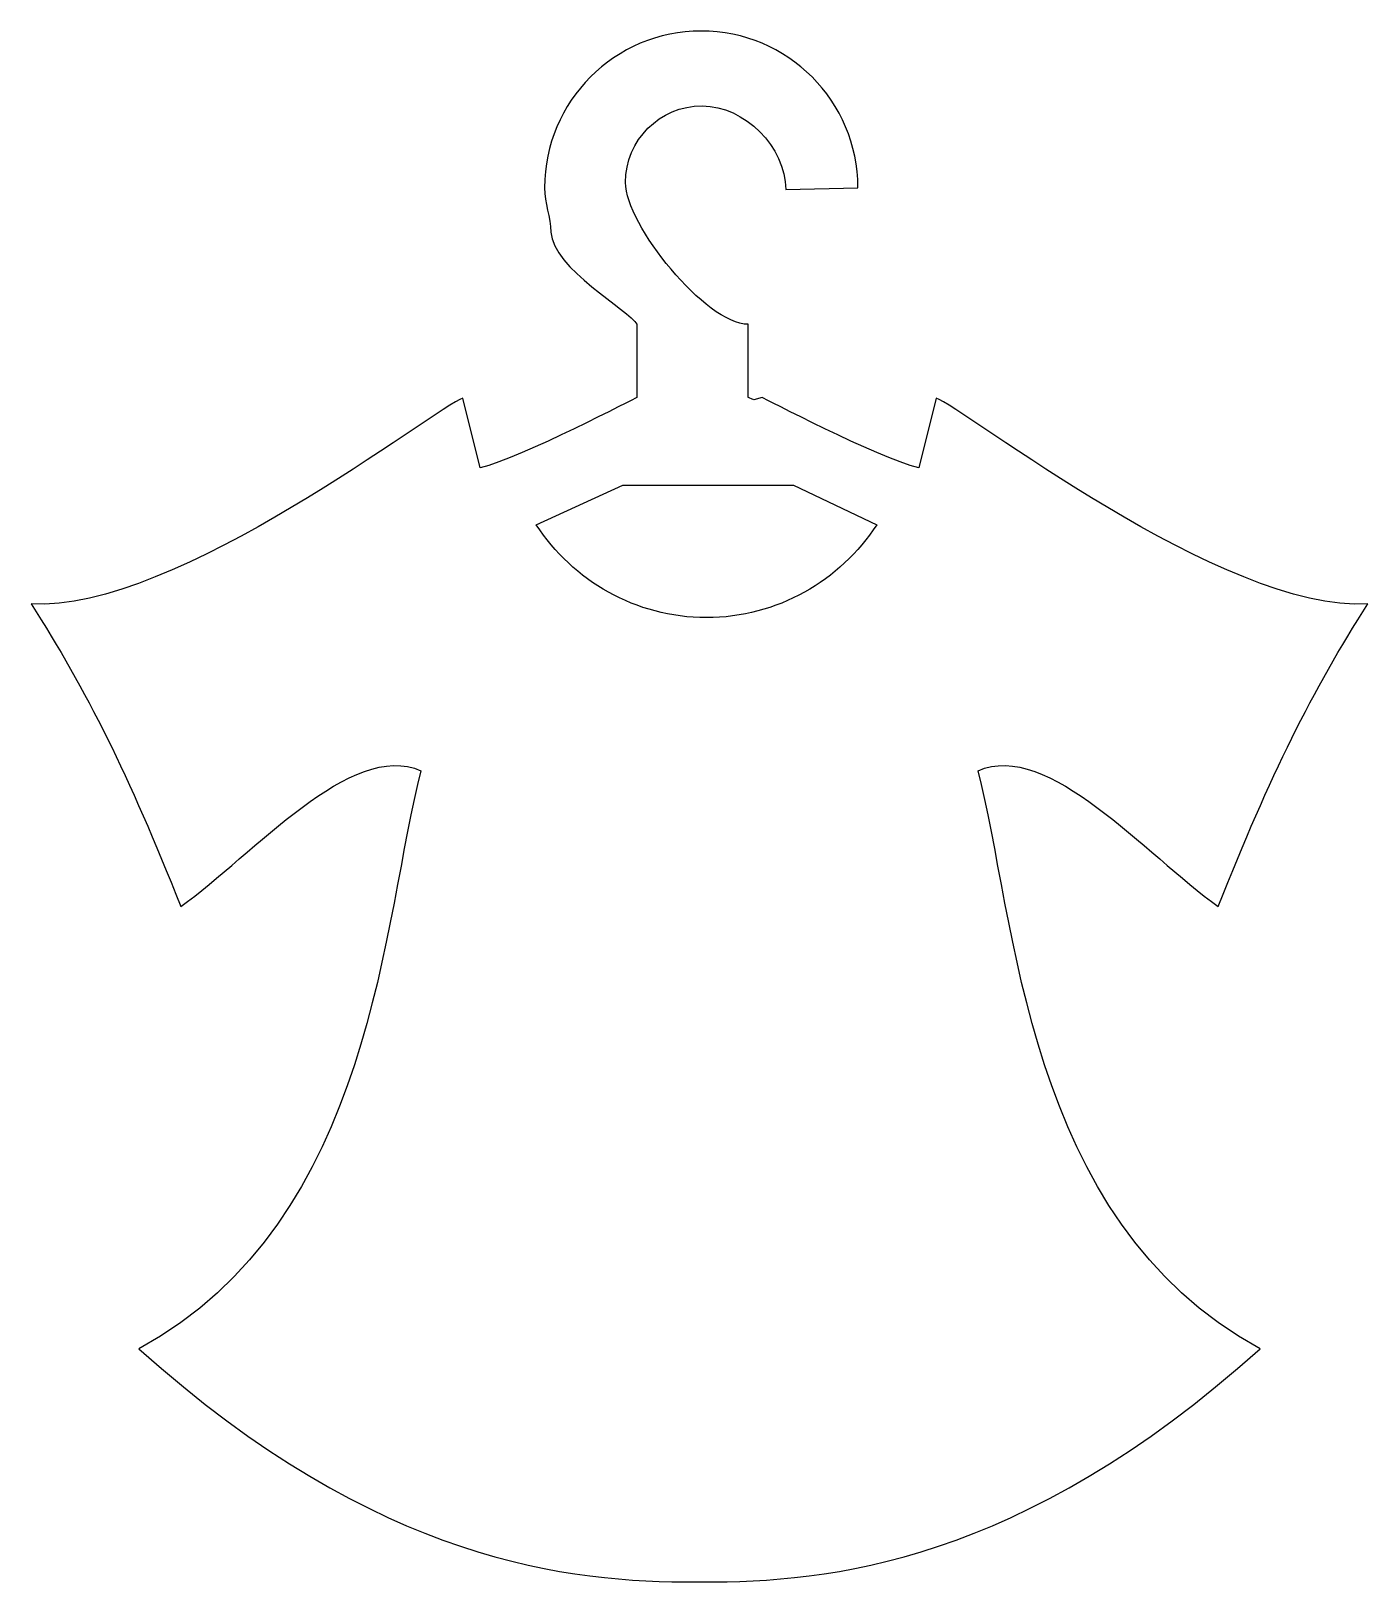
# Model space of a CAD drawing. Header units: centimetres. Extents: x -7.4 to 7.4, y -8.6 to 8.6.
import ezdxf

# ---------------------------------------------------------------- set-up
doc = ezdxf.new("R2010")
doc.units = ezdxf.units.CM
doc.header["$MEASUREMENT"] = 0
doc.layers.add('Camada 1', color=7, linetype='Continuous')

msp = doc.modelspace()

# ---------------------------------------------------------------- linework, layer by layer
at = {"layer": 'Camada 1'}
for points, knots in [([(-0.03852, -8.58249), (-1.42562, -8.58249), (-3.54473, -8.38995), (-6.20329, -6.001), (-6.20329, -6.001), (-3.58317, -4.57545), (-3.50621, -1.18484), (-3.08242, 0.39501), (-3.08242, 0.39501), (-3.85302, 0.74183), (-4.93183, -0.52981), (-5.74096, -1.10761), (-5.74096, -1.10761), (-6.31894, 0.35649), (-6.78124, 1.28118), (-7.39775, 2.24442), (-7.39775, 2.24442), (-5.818, 2.12885), (-2.8897, 4.44065), (-2.62001, 4.51772), (-2.62001, 4.51772), (-2.62001, 4.51772), (-2.42739, 3.74712), (-2.42739, 3.74712), (-2.42739, 3.74712), (-1.96508, 3.86269), (-0.69344, 4.5273), (-0.69344, 4.5273), (-0.69344, 4.5273), (-0.69344, 4.5273), (-0.69344, 5.33642), (-0.69344, 5.33642), (-0.69344, 5.33642), (-0.77059, 5.49054), (-1.63104, 5.95258), (-1.6439, 6.35731), (-1.6439, 6.35731), (-1.64909, 6.51963), (-1.71452, 6.67804), (-1.71452, 6.84867), (-1.71452, 6.84867), (-1.71453, 7.80625), (-0.93829, 8.58249), (0.01931, 8.58249), (0.01931, 8.58249), (0.97689, 8.58249), (1.75312, 7.80626), (1.75312, 6.84865), (1.75312, 6.84865), (1.75312, 6.84865), (0.95365, 6.82941), (0.95365, 6.82941), (0.95365, 6.82941), (0.95365, 7.29754), (0.49706, 7.75413), (0.02885, 7.75413), (0.02885, 7.75413), (-0.43928, 7.75413), (-0.81872, 7.37469), (-0.81872, 6.90656), (-0.81872, 6.90656), (-0.81872, 6.43843), (0.07123, 5.33639), (0.53925, 5.33639), (0.53925, 5.33639), (0.53925, 5.33639), (0.53925, 5.33639), (0.53925, 5.33639), (0.53925, 5.33639), (0.53925, 5.33639), (0.53925, 4.52727), (0.53925, 4.52727), (0.53925, 4.52727), (0.53925, 4.52727), (0.56211, 4.51814), (0.60288, 4.50216), (0.60288, 4.50216), (0.60288, 4.50216), (0.69334, 4.52727), (0.69334, 4.52727), (0.69334, 4.52727), (0.69334, 4.52727), (1.96511, 3.86266), (2.42745, 3.74709), (2.42745, 3.74709), (2.42745, 3.74709), (2.61996, 4.51769), (2.61996, 4.51769), (2.61996, 4.51769), (2.88973, 4.44062), (5.81806, 2.12882), (7.3977, 2.24439), (7.3977, 2.24439), (6.78127, 1.28115), (6.31897, 0.35646), (5.74083, -1.10762), (5.74083, -1.10762), (4.93171, -0.52982), (3.85297, 0.74179), (3.08246, 0.395), (3.08246, 0.395), (3.50616, -1.18483), (3.58303, -4.57546), (6.20311, -6.00101), (6.20311, -6.00101), (3.54474, -8.38996), (1.42558, -8.5825), (0.03848, -8.5825), (0.03848, -8.5825), (0.03848, -8.5825), (-0.03852, -8.58249), (-0.03852, -8.58249)], [0, 0, 0, 0, 0.03448276, 0.03448276, 0.03448276, 0.03448276, 0.06896552, 0.06896552, 0.06896552, 0.06896552, 0.10344828, 0.10344828, 0.10344828, 0.10344828, 0.13793103, 0.13793103, 0.13793103, 0.13793103, 0.17241379, 0.17241379, 0.17241379, 0.17241379, 0.20689655, 0.20689655, 0.20689655, 0.20689655, 0.24137931, 0.24137931, 0.24137931, 0.24137931, 0.27586207, 0.27586207, 0.27586207, 0.27586207, 0.31034483, 0.31034483, 0.31034483, 0.31034483, 0.34482759, 0.34482759, 0.34482759, 0.34482759, 0.37931034, 0.37931034, 0.37931034, 0.37931034, 0.4137931, 0.4137931, 0.4137931, 0.4137931, 0.44827586, 0.44827586, 0.44827586, 0.44827586, 0.48275862, 0.48275862, 0.48275862, 0.48275862, 0.51724138, 0.51724138, 0.51724138, 0.51724138, 0.55172414, 0.55172414, 0.55172414, 0.55172414, 0.5862069, 0.5862069, 0.5862069, 0.5862069, 0.62068966, 0.62068966, 0.62068966, 0.62068966, 0.65517241, 0.65517241, 0.65517241, 0.65517241, 0.68965517, 0.68965517, 0.68965517, 0.68965517, 0.72413793, 0.72413793, 0.72413793, 0.72413793, 0.75862069, 0.75862069, 0.75862069, 0.75862069, 0.79310345, 0.79310345, 0.79310345, 0.79310345, 0.82758621, 0.82758621, 0.82758621, 0.82758621, 0.86206897, 0.86206897, 0.86206897, 0.86206897, 0.89655172, 0.89655172, 0.89655172, 0.89655172, 0.93103448, 0.93103448, 0.93103448, 0.93103448, 1, 1, 1, 1]), ([(1.04037, 3.55448), (1.04037, 3.55448), (-0.84765, 3.55448), (-0.84765, 3.55448), (-0.84765, 3.55448), (-0.84765, 3.55448), (-1.80793, 3.11808), (-1.80793, 3.11808), (-1.80793, 3.11808), (-1.39936, 2.498), (-0.70758, 2.09031), (0.07707, 2.09031), (0.07707, 2.09031), (0.86177, 2.09031), (1.55366, 2.49801), (1.96215, 3.11808), (1.96215, 3.11808), (1.96215, 3.11808), (1.04037, 3.55448), (1.04037, 3.55448)], [0, 0, 0, 0, 0.16666667, 0.16666667, 0.16666667, 0.16666667, 0.33333333, 0.33333333, 0.33333333, 0.33333333, 0.5, 0.5, 0.5, 0.5, 0.66666667, 0.66666667, 0.66666667, 0.66666667, 1, 1, 1, 1])]:
    msp.add_open_spline(points, degree=3, knots=knots, dxfattribs=at)

doc.saveas('drawing.dxf')
